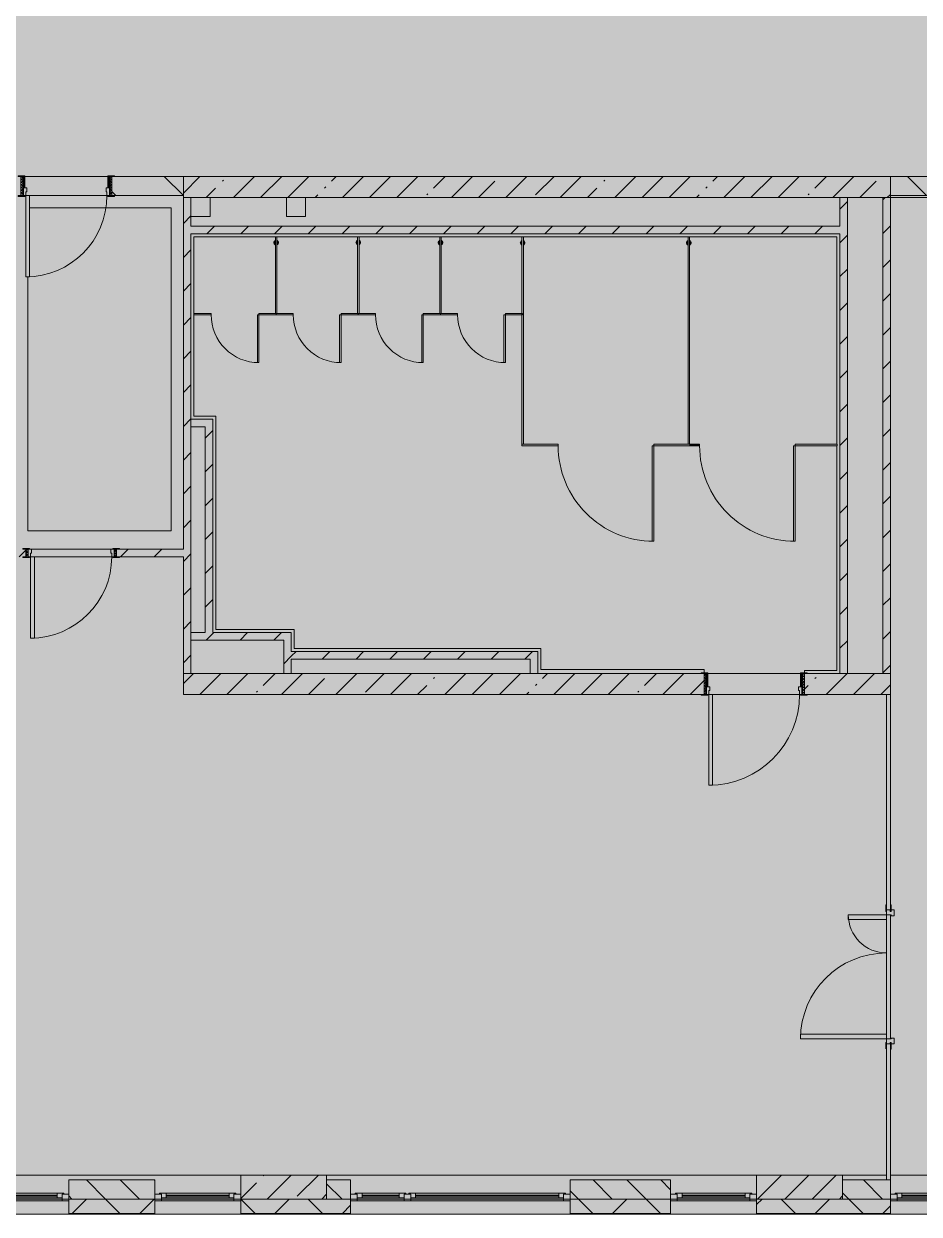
# Model space of a CAD drawing. Header units: millimetres. Extents: x 81469 to 281789, y -8553 to 29000.
# Drawn here: x 262865 to 272237, y -258 to 12198 of the extents above; entities that cross this region are included whole.
import ezdxf

# ---------------------------------------------------------------- set-up
doc = ezdxf.new("R2010")
doc.units = ezdxf.units.MM
for name, color, linetype, lineweight, true_color in [('A-DETL-2', 7, 'Continuous', 5, 0x737373), ('A-DOOR-1', 7, 'Continuous', 5, 0xb7b7b7), ('A-DOOR-2', 7, 'Continuous', 5, 0xe2e2e2), ('A-DOOR-3', 7, 'Continuous', 5, 0xaaaaaa), ('A-DOOR-4', 7, 'Continuous', 5, 0x737373), ('A-DOOR-FRAM-1', 7, 'Continuous', 5, 0xe2e2e2), ('A-DOOR-FRAM-2', 7, 'Continuous', 5, 0xb7b7b7), ('A-DOOR-FRAM-3', 7, 'Continuous', 5, 0xaaaaaa), ('A-FLOR-2', 7, 'Continuous', 5, 0xb7b7b7), ('A-GENM-2', 7, 'Continuous', 5, 0x737373), ('A-GENM-3', 7, 'Continuous', 5, 0xe2ddcd), ('A-GLAZ-2', 7, 'Continuous', 5, 0x737373), ('A-WALL-5', 7, 'Continuous', 5, 0x737373), ('A-WALL-6', 7, 'Continuous', 9, 0x737373), ('I-WALL-3', 7, 'Continuous', 5, 0x737373), ('S-COLS-2', 7, 'Continuous', 5, 0x737373)]:
    doc.layers.add(name, color=color, linetype=linetype, lineweight=lineweight, true_color=true_color)
doc.layers.add('A-DETL-GENF-2', color=7, linetype='Continuous', lineweight=9, true_color=0xc0c0c0, transparency=0.4)
for name, color, linetype, lineweight in [('A-WALL-4', 7, 'Continuous', 5), ('I-WALL-2', 7, 'Continuous', 5), ('S-COLS-1', 7, 'Continuous', 5)]:
    doc.layers.add(name, color=color, linetype=linetype, lineweight=lineweight)
pattern_1 = [(45, (152605.18, 0), (-176.7767, 176.7767), [])]
pattern_2 = [(45, (152605.2, 0), (-285.1231, 285.1231), []), (45, (152890.3, 0), (-285.1231, 285.1231), [504.031, -100.806, 16.764, -84.042])]

# ---------------------------------------------------------------- blocks, each defined once
blk = doc.blocks.new('110_Дверь_СКБ_1Ст_Внутренняя1 - Д-7а_л__950x2100h_Туалет-V48-3_5_3_птичка')
at = {"layer": 'A-DOOR-2'}
h = blk.add_hatch(color=256, dxfattribs=at)
h.paths.add_polyline_path([(-487.5, 110), (-487.5, 30), (-452.5, 30), (-452.5, 70), (-462.5, 70), (-462.5, 110), (-476.9, 110)])
h.paths.add_polyline_path([(512.5, 110), (487.5, 110), (487.5, 70), (477.5, 70), (477.5, 30), (512.5, 30)])
at = {"layer": 'A-DOOR-3'}
h = blk.add_hatch(dxfattribs=at)
h.set_pattern_fill('FP_87', color=256, style=0, pattern_type=2)
h.set_pattern_definition([(135, (1776.41, 174.685), (-14.14214, -14.14214), []), (225, (1776.41, 174.685), (14.14214, -14.14214), [])])
h.paths.add_polyline_path([(537.5, 110), (512.5, 110), (512.5, -110), (537.5, -110)])
at = {"layer": 'A-DOOR-FRAM-1'}
for points in [[(487.5, 1060), (447.5, 1060), (447.5, 110), (487.5, 110), (487.5, 1010.4)], [(-472.5, 118), (-542.5, 118), (-542.5, 110), (-472.5, 110)], [(-476.9, 30), (-487.5, 30), (-487.5, -110), (-472.5, -110), (-472.5, 30)], [(567.5, 118), (497.5, 118), (497.5, 110), (567.5, 110)], [(512.5, 30), (497.5, 30), (497.5, -110), (512.5, -110)], [(-472.5, -110), (-542.5, -110), (-542.5, -118), (-472.5, -118)], [(567.5, -110), (497.5, -110), (497.5, -118), (567.5, -118)]]:
    blk.add_hatch(color=256, dxfattribs=at).paths.add_polyline_path(points)
at = {"layer": 'A-DOOR-FRAM-3'}
h = blk.add_hatch(dxfattribs=at)
h.set_pattern_fill('FP_88', color=256, style=0, pattern_type=2)
h.set_pattern_definition([(45, (-346.384, 174.685), (-14.1421, 14.1421), []), (135, (-346.384, 174.685), (-14.1421, -14.1421), [])])
h.paths.add_polyline_path([(-487.5, 110), (-512.5, 110), (-512.5, -110), (-487.5, -110)])
at = {"layer": 'A-DOOR-1'}
for p, q in [((487.5, 1060), (447.5, 1060)), ((447.5, 1060), (447.5, 110)), ((487.5, 110), (487.5, 1060)), ((447.5, 110), (487.5, 110))]:
    blk.add_line(p, q, dxfattribs=at)
blk.add_arc((487.5, 110), 950, 90, 180, dxfattribs=at)
at = {"layer": 'A-DOOR-FRAM-2'}
for p, q in [((-472.5, 118), (-542.5, 118)), ((-542.5, 118), (-542.5, 110)), ((-542.5, 110), (-472.5, 110)), ((-487.5, 110), (-512.5, 110)), ((-512.5, 110), (-512.5, -110)), ((-462.5, 110), (-487.5, 110)), ((-487.5, 110), (-487.5, 30)), ((-487.5, -110), (-487.5, 110)), ((-472.5, 110), (-487.5, 110)), ((-487.5, 110), (-487.5, 109)), ((-487.5, 109), (-472.5, 109)), ((-487.5, 30), (-452.5, 30)), ((-472.5, 30), (-487.5, 30)), ((-487.5, 30), (-487.5, -110)), ((-472.5, 110), (-472.5, 118)), ((-472.5, 109), (-472.5, 110)), ((-472.5, -110), (-472.5, 30)), ((-462.5, 70), (-462.5, 110)), ((-452.5, 70), (-462.5, 70)), ((-452.5, 30), (-452.5, 70)), ((487.5, 70), (477.5, 70)), ((477.5, 70), (477.5, 30)), ((477.5, 30), (512.5, 30)), ((487.5, 110), (487.5, 70)), ((512.5, 110), (487.5, 110)), ((567.5, 118), (497.5, 118)), ((497.5, 118), (497.5, 110)), ((512.5, 110), (497.5, 110)), ((497.5, 110), (497.5, 109)), ((497.5, 110), (567.5, 110)), ((497.5, 109), (512.5, 109)), ((512.5, 30), (497.5, 30)), ((497.5, 30), (497.5, -110)), ((512.5, 30), (512.5, 110)), ((537.5, 110), (512.5, 110)), ((512.5, 110), (512.5, -110)), ((512.5, 109), (512.5, 110)), ((512.5, -110), (512.5, 30)), ((537.5, -110), (537.5, 110)), ((567.5, 110), (567.5, 118)), ((-472.5, -110), (-542.5, -110)), ((-542.5, -110), (-542.5, -118)), ((-542.5, -118), (-472.5, -118)), ((-512.5, -110), (-487.5, -110)), ((-487.5, -110), (-472.5, -110)), ((-472.5, -118), (-472.5, -110)), ((497.5, -110), (512.5, -110)), ((567.5, -110), (497.5, -110)), ((497.5, -110), (497.5, -118)), ((497.5, -118), (567.5, -118)), ((512.5, -110), (537.5, -110)), ((567.5, -118), (567.5, -110))]:
    blk.add_line(p, q, dxfattribs=at)
blk = doc.blocks.new('120_Окно_СКБ_2Ст_Фрамуга сверху - 120_Окно_СКБ_2Ст_2300х2500_h_ ДОО-19727959-3_5_3_птичка')
at = {"layer": 'A-GLAZ-2'}
for p, q in [((-1150, -127), (-1150, -57)), ((-1150, -57), (-1080, -57)), ((1150, -57), (-1150, -57)), ((-1080, -57), (-1080, -127)), ((-1080, -57), (1080, -57)), ((520, -87), (-1080, -87)), ((-1080, -87), (-1080, -127)), ((-1030, -137), (-1030, -87)), ((-1030, -107), (470, -107)), ((470, -117), (-1030, -117)), ((470, -137), (470, -87)), ((520, -127), (520, -57)), ((520, -57), (590, -57)), ((520, -127), (520, -87)), ((590, -57), (590, -127)), ((1080, -87), (590, -87)), ((590, -87), (590, -127)), ((640, -137), (640, -87)), ((640, -107), (1030, -107)), ((1030, -117), (640, -117)), ((1030, -137), (1030, -87)), ((1080, -127), (1080, -57)), ((1080, -57), (1150, -57)), ((1080, -127), (1080, -87)), ((1150, -57), (1150, -127)), ((-1080, -127), (-1150, -127)), ((-1150, -127), (-1100, -127)), ((-1080, -127), (-1100, -127)), ((-1100, -127), (-1100, -137)), ((-1100, -137), (540, -137)), ((540, -137), (-1100, -137)), ((590, -127), (520, -127)), ((540, -127), (520, -127)), ((540, -127), (570, -127)), ((540, -127), (570, -127)), ((540, -137), (540, -127)), ((590, -127), (570, -127)), ((570, -127), (570, -137)), ((570, -137), (1100, -137)), ((1100, -137), (570, -137)), ((1150, -127), (1080, -127)), ((1100, -127), (1080, -127)), ((1100, -127), (1150, -127)), ((1100, -137), (1100, -127))]:
    blk.add_line(p, q, dxfattribs=at)
blk = doc.blocks.new('120_Окно_СКБ_1Ст - 120_Окно_СКБ_1Ст 900х2500_h_ с форточкой-22876038-3_5_3_птичка')
at = {"layer": 'A-GLAZ-2'}
for p, q in [((-450, -127), (-450, -57)), ((-450, -57), (-380, -57)), ((450, -57), (-450, -57)), ((-380, -57), (-380, -127)), ((380, -87), (-380, -87)), ((-380, -87), (-380, -127)), ((-330, -137), (-330, -87)), ((-330, -107), (330, -107)), ((330, -117), (-330, -117)), ((330, -137), (330, -87)), ((380, -127), (380, -57)), ((380, -57), (450, -57)), ((380, -127), (380, -87)), ((450, -57), (450, -127)), ((-380, -127), (-450, -127)), ((-450, -127), (-400, -127)), ((-380, -127), (-400, -127)), ((-400, -127), (-400, -137)), ((-400, -137), (400, -137)), ((400, -137), (-400, -137)), ((450, -127), (380, -127)), ((400, -127), (380, -127)), ((400, -127), (450, -127)), ((400, -137), (400, -127))]:
    blk.add_line(p, q, dxfattribs=at)
blk = doc.blocks.new('110_Дверь_СКБ_1Ст_Внутренняя1 - Д-8 950x2100h_охрана-V24-3_5_3_птичка')
at = {"layer": 'A-DOOR-2'}
h = blk.add_hatch(color=256, dxfattribs=at)
h.paths.add_polyline_path([(437, 100), (437, 60), (427, 60), (427, 20), (462, 20), (462, 100)])
h.paths.add_polyline_path([(-413, 100), (-438, 100), (-438, 20), (-403, 20), (-403, 60), (-413, 60)])
at = {"layer": 'A-DOOR-3'}
h = blk.add_hatch(dxfattribs=at)
h.set_pattern_fill('FP_62', color=256, style=0, pattern_type=2)
h.set_pattern_definition([(135, (1826.41, 164.685), (-14.14214, -14.14214), []), (225, (1826.41, 164.685), (14.14214, -14.14214), [])])
h.paths.add_polyline_path([(487, 100), (462, 100), (462, -100), (487, -100), (487, -35)])
at = {"layer": 'A-DOOR-FRAM-1'}
for points in [[(397, 950), (397, 100), (437, 100), (437, 950)], [(-493, 108), (-493, 100), (-423, 100), (-423, 108)], [(-423, 20), (-438, 20), (-438, -100), (-423, -100), (-423, -35)], [(517, 108), (447, 108), (447, 100), (517, 100)], [(462, 20), (447, 20), (447, -100), (462, -100), (462, -35)], [(-493, -100), (-493, -108), (-423, -108), (-423, -100)], [(447, -100), (447, -108), (517, -108), (517, -100)]]:
    blk.add_hatch(color=256, dxfattribs=at).paths.add_polyline_path(points)
at = {"layer": 'A-DOOR-FRAM-3'}
h = blk.add_hatch(dxfattribs=at)
h.set_pattern_fill('FP_63', color=256, style=0, pattern_type=2)
h.set_pattern_definition([(45, (-296.384, 164.685), (-14.1421, 14.1421), []), (135, (-296.384, 164.685), (-14.1421, -14.1421), [])])
h.paths.add_polyline_path([(-438, 100), (-463, 100), (-463, -100), (-438, -100), (-438, -35)])
at = {"layer": 'A-DOOR-1'}
for p, q in [((437, 950), (397, 950)), ((397, 950), (397, 100)), ((437, 100), (437, 950)), ((397, 100), (437, 100))]:
    blk.add_line(p, q, dxfattribs=at)
blk.add_arc((437, 100), 850, 90, 180, dxfattribs=at)
at = {"layer": 'A-DOOR-FRAM-2'}
for p, q in [((-423, 108), (-493, 108)), ((-493, 108), (-493, 100)), ((-493, 100), (-423, 100)), ((-438, 100), (-463, 100)), ((-463, 100), (-463, -100)), ((-413, 100), (-438, 100)), ((-438, 100), (-438, 20)), ((-438, -100), (-438, 100)), ((-423, 100), (-438, 100)), ((-438, 100), (-438, 99)), ((-438, 99), (-423, 99)), ((-438, 20), (-403, 20)), ((-423, 20), (-438, 20)), ((-438, 20), (-438, -100)), ((-423, 100), (-423, 108)), ((-423, 99), (-423, 100)), ((-423, -100), (-423, 20)), ((-413, 60), (-413, 100)), ((-403, 60), (-413, 60)), ((-403, 20), (-403, 60)), ((437, 60), (427, 60)), ((427, 60), (427, 20)), ((427, 20), (462, 20)), ((437, 100), (437, 60)), ((462, 100), (437, 100)), ((517, 108), (447, 108)), ((447, 108), (447, 100)), ((462, 100), (447, 100)), ((447, 100), (447, 99)), ((447, 100), (517, 100)), ((447, 99), (462, 99)), ((462, 20), (447, 20)), ((447, 20), (447, -100)), ((462, 20), (462, 100)), ((487, 100), (462, 100)), ((462, 100), (462, -100)), ((462, 99), (462, 100)), ((462, -100), (462, 20)), ((487, -100), (487, 100)), ((517, 100), (517, 108)), ((-423, -100), (-493, -100)), ((-493, -100), (-493, -108)), ((-493, -108), (-423, -108)), ((-463, -100), (-438, -100)), ((-438, -100), (-423, -100)), ((-423, -108), (-423, -100)), ((447, -100), (462, -100)), ((517, -100), (447, -100)), ((447, -100), (447, -108)), ((447, -108), (517, -108)), ((462, -100), (487, -100)), ((517, -108), (517, -100))]:
    blk.add_line(p, q, dxfattribs=at)
blk = doc.blocks.new('110_Дверь_СКБ_1Ст_Внутренняя1 - Д-8 950x2100h_охрана-V53-3_5_3_птичка')
at = {"layer": 'A-DOOR-2'}
h = blk.add_hatch(color=256, dxfattribs=at)
h.paths.add_polyline_path([(437, 40), (437, 0), (427, 0), (427, -40), (462, -40), (462, 40)])
h.paths.add_polyline_path([(-413, 40), (-438, 40), (-438, -40), (-403, -40), (-403, 0), (-413, 0)])
at = {"layer": 'A-DOOR-3'}
h = blk.add_hatch(dxfattribs=at)
h.set_pattern_fill('FP_91', color=256, style=0, pattern_type=2)
h.set_pattern_definition([(135, (1826.41, 104.685), (-14.14214, -14.14214), []), (225, (1826.41, 104.685), (14.14214, -14.14214), [])])
h.paths.add_polyline_path([(487, 40), (462, 40), (462, -40), (487, -40)])
at = {"layer": 'A-DOOR-FRAM-1'}
for points in [[(397, 890), (397, 40), (437, 40), (437, 890)], [(-493, 48), (-493, 40), (-423, 40), (-423, 48)], [(517, 48), (447, 48), (447, 40), (517, 40)], [(-423, -40), (-493, -40), (-493, -48), (-423, -48)], [(447, -40), (447, -48), (517, -48), (517, -40)]]:
    blk.add_hatch(color=256, dxfattribs=at).paths.add_polyline_path(points)
at = {"layer": 'A-DOOR-FRAM-3'}
h = blk.add_hatch(dxfattribs=at)
h.set_pattern_fill('FP_92', color=256, style=0, pattern_type=2)
h.set_pattern_definition([(45, (-296.384, 104.685), (-14.1421, 14.1421), []), (135, (-296.384, 104.685), (-14.1421, -14.1421), [])])
h.paths.add_polyline_path([(-438, 40), (-463, 40), (-463, -40), (-438, -40)])
at = {"layer": 'A-DOOR-1'}
for p, q in [((437, 890), (397, 890)), ((397, 890), (397, 40)), ((437, 40), (437, 890)), ((397, 40), (437, 40))]:
    blk.add_line(p, q, dxfattribs=at)
blk.add_arc((437, 40), 850, 90, 180, dxfattribs=at)
at = {"layer": 'A-DOOR-FRAM-2'}
for p, q in [((-423, 48), (-493, 48)), ((-493, 48), (-493, 40)), ((-493, 40), (-423, 40)), ((-438, 40), (-463, 40)), ((-463, 40), (-463, -40)), ((-413, 40), (-438, 40)), ((-438, 40), (-438, -40)), ((-438, -40), (-438, 40)), ((-423, 40), (-438, 40)), ((-438, 40), (-438, 39)), ((-438, 39), (-423, 39)), ((-423, 40), (-423, 48)), ((-423, 39), (-423, 40)), ((-413, 0), (-413, 40)), ((-403, 0), (-413, 0)), ((-403, -40), (-403, 0)), ((437, 0), (427, 0)), ((427, 0), (427, -40)), ((437, 40), (437, 0)), ((462, 40), (437, 40)), ((517, 48), (447, 48)), ((447, 48), (447, 40)), ((462, 40), (447, 40)), ((447, 40), (447, 39)), ((447, 40), (517, 40)), ((447, 39), (462, 39)), ((462, -40), (462, 40)), ((487, 40), (462, 40)), ((462, 40), (462, -40)), ((462, 39), (462, 40)), ((487, -40), (487, 40)), ((517, 40), (517, 48)), ((-423, -40), (-493, -40)), ((-493, -40), (-493, -48)), ((-493, -48), (-423, -48)), ((-463, -40), (-438, -40)), ((-423, -39), (-438, -39)), ((-438, -39), (-438, -40)), ((-438, -40), (-403, -40)), ((-438, -40), (-423, -40)), ((-423, -40), (-423, -39)), ((-423, -48), (-423, -40)), ((427, -40), (462, -40)), ((462, -39), (447, -39)), ((447, -39), (447, -40)), ((447, -40), (462, -40)), ((517, -40), (447, -40)), ((447, -40), (447, -48)), ((447, -48), (517, -48)), ((462, -40), (462, -39)), ((462, -40), (487, -40)), ((517, -48), (517, -40))]:
    blk.add_line(p, q, dxfattribs=at)
blk = doc.blocks.new('131_Сантехническая перегородка_Дверь 5 - СД-1-V160-3_5_3_птичка')
at = {"layer": 'A-GENM-3'}
for points in [[(70, 8), (70, -8), (250, -8), (250, 8)], [(750, 8), (750, -8), (930, -8), (930, 8)]]:
    blk.add_hatch(color=256, dxfattribs=at).paths.add_polyline_path(points)
at = {"layer": 'A-DOOR-4'}
for p, q in [((266, 508), (250, 508)), ((250, 8), (250, 508)), ((266, 8), (266, 508)), ((266, 8), (250, 8))]:
    blk.add_line(p, q, dxfattribs=at)
blk.add_arc((250, 8), 500, 360, 90, dxfattribs=at)
at = {"layer": 'A-GENM-2'}
for p, q in [((250, 8), (70, 8)), ((70, 8), (70, -8)), ((250, -8), (250, 8)), ((930, 8), (750, 8)), ((750, 8), (750, -8)), ((930, -8), (930, 8)), ((70, -8), (250, -8)), ((750, -8), (930, -8))]:
    blk.add_line(p, q, dxfattribs=at)
blk = doc.blocks.new('131_Сантехническая перегородка 6 - СП-1-V158-3_5_3_птичка')
at = {"layer": 'A-GENM-3'}
blk.add_hatch(color=256, dxfattribs=at).paths.add_polyline_path([(800, 8), (0, 8), (0, -8), (800, -8)])
at = {"layer": 'A-GENM-2'}
for p, q in [((800, 8), (0, 8)), ((0, 8), (0, -8)), ((800, -8), (800, 8)), ((0, -8), (800, -8))]:
    blk.add_line(p, q, dxfattribs=at)
at = {"layer": 'A-GENM-2', "flags": 128}
for points in [[(71, 8), (71, 9), (71, 9), (70, 9), (70, 10), (70, 10), (69, 11), (69, 11), (68, 12), (68, 12), (67, 12), (67, 13), (66, 13), (66, 13), (65, 14), (65, 14), (64, 14), (64, 14), (63, 14), (62, 15), (62, 15), (61, 15), (61, 15), (60, 15), (59, 15), (59, 15), (58, 15), (58, 15), (57, 15), (56, 15), (56, 15), (55, 15), (55, 15), (54, 14), (54, 14), (53, 14), (52, 14), (52, 13), (51, 13), (51, 13), (50, 13), (50, 12), (49, 12), (49, 11), (48, 11), (48, 11), (48, 10), (47, 10), (47, 9), (46, 9), (46, 8), (46, 8)], [(46, -8), (46, -9), (47, -9), (47, -9), (47, -10), (48, -10), (48, -11), (49, -11), (49, -12), (50, -12), (50, -12), (51, -13), (51, -13), (52, -13), (52, -14), (53, -14), (53, -14), (54, -14), (54, -14), (55, -15), (56, -15), (56, -15), (57, -15), (57, -15), (58, -15), (59, -15), (59, -15), (60, -15), (60, -15), (61, -15), (62, -15), (62, -15), (63, -15), (63, -14), (64, -14), (64, -14), (65, -14), (66, -13), (66, -13), (67, -13), (67, -13), (68, -12), (68, -12), (69, -11), (69, -11), (69, -11), (70, -10), (70, -10), (71, -9), (71, -9), (71, -8), (71, -8)]]:
    blk.add_lwpolyline(points, dxfattribs=at)
at = {"layer": 'A-GENM-2'}
for radius, start, end in [(24.6, 19.9113, 160.0887), (17.6, 45, 135), (17.6, 45, 135), (15.1, 45, 135), (24.6, 199.9113, 340.0887), (17.6, 225, 315), (17.6, 225, 315), (15.1, 225, 315)]:
    blk.add_arc((59, 0), radius, start, end, dxfattribs=at)
blk = doc.blocks.new('131_Сантехническая перегородка 7 - СП-1-V157-3_5_3_птичка')
at = {"layer": 'A-GENM-3'}
blk.add_hatch(color=256, dxfattribs=at).paths.add_polyline_path([(2166, 8), (-4, 8), (-4, -8), (2166, -8)])
at = {"layer": 'A-GENM-2'}
for p, q in [((2166, 8), (-4, 8)), ((-4, 8), (-4, -8)), ((2166, -8), (2166, 8)), ((-4, -8), (2166, -8))]:
    blk.add_line(p, q, dxfattribs=at)
at = {"layer": 'A-GENM-2', "flags": 128}
for points in [[(71, 8), (71, 9), (71, 9), (70, 9), (70, 10), (70, 10), (69, 11), (69, 11), (68, 12), (68, 12), (67, 12), (67, 13), (66, 13), (66, 13), (65, 14), (65, 14), (64, 14), (64, 14), (63, 14), (62, 15), (62, 15), (61, 15), (61, 15), (60, 15), (59, 15), (59, 15), (58, 15), (58, 15), (57, 15), (56, 15), (56, 15), (55, 15), (55, 15), (54, 14), (54, 14), (53, 14), (52, 14), (52, 13), (51, 13), (51, 13), (50, 13), (50, 12), (49, 12), (49, 11), (48, 11), (48, 11), (48, 10), (47, 10), (47, 9), (46, 9), (46, 8), (46, 8)], [(46, -8), (46, -9), (47, -9), (47, -9), (47, -10), (48, -10), (48, -11), (49, -11), (49, -12), (50, -12), (50, -12), (51, -13), (51, -13), (52, -13), (52, -14), (53, -14), (53, -14), (54, -14), (54, -14), (55, -15), (56, -15), (56, -15), (57, -15), (57, -15), (58, -15), (59, -15), (59, -15), (60, -15), (60, -15), (61, -15), (62, -15), (62, -15), (63, -15), (63, -14), (64, -14), (64, -14), (65, -14), (66, -13), (66, -13), (67, -13), (67, -13), (68, -12), (68, -12), (69, -11), (69, -11), (69, -11), (70, -10), (70, -10), (71, -9), (71, -9), (71, -8), (71, -8)]]:
    blk.add_lwpolyline(points, dxfattribs=at)
at = {"layer": 'A-GENM-2'}
for radius, start, end in [(24.6, 19.9113, 160.0887), (17.6, 45, 135), (17.6, 45, 135), (15.1, 45, 135), (24.6, 199.9113, 340.0887), (17.6, 225, 315), (17.6, 225, 315), (15.1, 225, 315)]:
    blk.add_arc((59, 0), radius, start, end, dxfattribs=at)
blk = doc.blocks.new('131_Сантехническая перегородка_Дверь МГН - СД-1-V159-3_5_3_птичка')
at = {"layer": 'A-GENM-3'}
for points in [[(-370, 8), (-370, -8), (10, -8), (10, 8)], [(1010, 8), (1010, -8), (1390, -8), (1390, 8), (1256, 8)]]:
    blk.add_hatch(color=256, dxfattribs=at).paths.add_polyline_path(points)
at = {"layer": 'A-DOOR-4'}
for p, q in [((10, 1008), (26, 1008)), ((10, 8), (10, 1008)), ((26, 8), (26, 1008)), ((10, 8), (26, 8))]:
    blk.add_line(p, q, dxfattribs=at)
blk.add_arc((10, 8), 1000, 360, 90, dxfattribs=at)
at = {"layer": 'A-GENM-2'}
for p, q in [((10, 8), (-370, 8)), ((-370, 8), (-370, -8)), ((10, -8), (10, 8)), ((1390, 8), (1010, 8)), ((1010, 8), (1010, -8)), ((1390, -8), (1390, 8)), ((-370, -8), (10, -8)), ((1010, -8), (1390, -8))]:
    blk.add_line(p, q, dxfattribs=at)
blk = doc.blocks.new('131_Сантехническая перегородка_Дверь МГН 2 - СД-1-V161-3_5_3_птичка')
at = {"layer": 'A-GENM-3'}
for points in [[(-430, 8), (-430, -8), (10, -8), (10, 8)], [(1010, 8), (1010, -8), (1110, -8), (1110, 8)]]:
    blk.add_hatch(color=256, dxfattribs=at).paths.add_polyline_path(points)
at = {"layer": 'A-DOOR-4'}
for p, q in [((10, 1008), (26, 1008)), ((10, 8), (10, 1008)), ((26, 8), (26, 1008)), ((10, 8), (26, 8))]:
    blk.add_line(p, q, dxfattribs=at)
blk.add_arc((10, 8), 1000, 360, 90, dxfattribs=at)
at = {"layer": 'A-GENM-2'}
for p, q in [((10, 8), (-430, 8)), ((-430, 8), (-430, -8)), ((10, -8), (10, 8)), ((1110, 8), (1010, 8)), ((1010, 8), (1010, -8)), ((1110, -8), (1110, 8)), ((-430, -8), (10, -8)), ((1010, -8), (1110, -8))]:
    blk.add_line(p, q, dxfattribs=at)
blk = doc.blocks.new('110_Дверь_СКБ_2Ст - Д-5_п__в составе перегородки _не входит в спец__-32680317-3_5_3_птичка')
at = {"layer": 'A-DOOR-2'}
h = blk.add_hatch(color=256, dxfattribs=at)
h.paths.add_polyline_path([(712, -20), (712, 60), (652, 60), (652, 30), (662, 30), (662, -20)])
h.paths.add_polyline_path([(-628, 60), (-688, 60), (-688, -20), (-638, -20), (-638, 30), (-628, 30)])
for points in [[(-588, -420), (-588, -20), (-638, -20), (-638, -420)], [(662, -920), (662, -20), (612, -20), (612, -920)]]:
    blk.add_hatch(color=256, dxfattribs=at).paths.add_polyline_path(points)
at = {"layer": 'A-DOOR-FRAM-1'}
for points in [[(-672, 28), (-743, 28), (-743, 20), (-672, 20)], [(768, 28), (698, 28), (698, 20), (768, 20)], [(-672, -20), (-743, -20), (-743, -28), (-672, -28)], [(768, -20), (698, -20), (698, -28), (768, -24)]]:
    blk.add_hatch(color=256, dxfattribs=at).paths.add_polyline_path(points)
at = {"layer": 'A-DOOR-1'}
for p, q in [((-638, -20), (-588, -20)), ((-638, -420), (-638, -20)), ((-588, -20), (-588, -420)), ((612, -20), (662, -20)), ((612, -920), (612, -20)), ((662, -20), (662, -920)), ((-588, -420), (-638, -420)), ((662, -920), (612, -920))]:
    blk.add_line(p, q, dxfattribs=at)
for centre, radius, start, end in [((-638, -20), 400, 270, 0), ((662, -20), 900, 180, 270)]:
    blk.add_arc(centre, radius, start, end, dxfattribs=at)
at = {"layer": 'A-DOOR-FRAM-2'}
for p, q in [((-743, 28), (-672, 28)), ((-743, 20), (-743, 28)), ((-672, 20), (-743, 20)), ((-688, 60), (-628, 60)), ((-688, -20), (-688, 60)), ((-688, 20), (-672, 20)), ((-688, 19), (-688, 20)), ((-672, 19), (-688, 19)), ((-672, 28), (-672, 20)), ((-672, 20), (-672, 19)), ((-638, 30), (-638, -20)), ((-628, 30), (-638, 30)), ((-628, 60), (-628, 30)), ((652, 60), (712, 60)), ((652, 30), (652, 60)), ((662, 30), (652, 30)), ((662, -20), (662, 30)), ((698, 20), (698, 28)), ((698, 28), (768, 28)), ((698, 19), (698, 20)), ((698, 20), (712, 20)), ((768, 20), (698, 20)), ((712, 19), (698, 19)), ((712, 60), (712, -20)), ((712, 20), (712, 19)), ((768, 28), (768, 20)), ((-743, -20), (-672, -20)), ((-743, -28), (-743, -20)), ((-672, -28), (-743, -28)), ((-638, -20), (-688, -20)), ((-672, -20), (-672, -28)), ((712, -20), (662, -20)), ((698, -28), (698, -20)), ((698, -20), (768, -20)), ((766, -28), (698, -28))]:
    blk.add_line(p, q, dxfattribs=at)

msp = doc.modelspace()

# ---------------------------------------------------------------- hatches: boundary and pattern name
at = {"layer": 'A-DETL-GENF-2'}
msp.add_hatch(color=256, dxfattribs=at).paths.add_polyline_path([(277838.2, -258), (277838.2, 21479), (245938.2, 21479), (245938.2, 27379), (237175.2, 27379), (237175.2, 10208.3), (241815.2, 10208.3), (241815.2, -258), (276592.8, -258)])
at = {"layer": 'A-WALL-4'}
h = msp.add_hatch(dxfattribs=at)
h.set_pattern_fill('FP_58', color=256, style=0, pattern_type=2)
h.set_pattern_definition([(135, (152605.18, 0), (-176.7767, -176.7767), [])])
h.paths.add_polyline_path([(274035.2, -100), (274035.2, 100), (273735.2, 100), (273735.2, -100), (273796.2, -100)])
h.paths.add_polyline_path([(263335.2, -100), (264235.2, -100), (264235.2, 100), (263335.2, 100)])
h.paths.add_polyline_path([(266035.2, -100), (266285.2, -100), (266285.2, 100), (266035.2, 100)])
h.paths.add_polyline_path([(271935.2, -100), (271931.7, 100), (271435.2, 100), (271435.2, -100), (271931.7, -100)])
h.paths.add_polyline_path([(261535.2, -100), (262435.2, -100), (262435.2, 100), (261535.2, 100)])
h.paths.add_polyline_path([(268585.2, -100), (269635.2, -100), (269635.2, 100), (268585.2, 100)])
h.paths.add_polyline_path([(247228.3, -100), (247385.2, -100), (247385.2, 100), (247135.2, 100), (247135.2, -100)])
h.paths.add_polyline_path([(253435.2, -100), (254335.2, -100), (254335.2, 100), (253435.2, 100)])
h.paths.add_polyline_path([(250735.2, -100), (250735.2, 100), (249685.2, 100), (249685.2, -100), (250491.1, -100)])
h.paths.add_polyline_path([(255485.2, -100), (255485.2, 100), (255235.2, 100), (255235.2, -100)])
h.paths.add_polyline_path([(257785.2, -100), (258835.2, -100), (258835.2, 100), (257785.2, 100)])
h.paths.add_polyline_path([(244897.8, -100), (245335.2, -100), (245335.2, 100), (244535.2, 100), (244535.2, -100)])
h = msp.add_hatch(dxfattribs=at)
h.set_pattern_fill('FP_60', color=256, style=0, pattern_type=2)
h.set_pattern_definition([(45, (152605.2, 0), (-353.5534, 353.5534), []), (135, (152605.2, 0), (-353.5534, -353.5534), [])])
h.paths.add_polyline_path([(272835.2, -250), (274035.2, -250), (274035.2, -100), (272835.2, -100)])
h.paths.add_polyline_path([(276592.8, -250), (277685.2, -250), (277685.2, -100), (276335.2, -100), (276335.2, -250)])
h.paths.add_polyline_path([(259813.1, -250), (260635.2, -250), (260635.2, -100), (259735.2, -100), (259735.2, -250)])
h.paths.add_polyline_path([(264235.2, -250), (264235.2, -100), (263335.2, -100), (263335.2, -250), (263541.9, -250)])
h.paths.add_polyline_path([(265406.3, -250), (266285.2, -250), (266285.2, -100), (265135.2, -100), (265135.2, -250)])
h.paths.add_polyline_path([(262435.2, -250), (262435.2, -100), (261535.2, -100), (261535.2, -250), (262143.6, -250)])
h.paths.add_polyline_path([(268585.2, -250), (269635.2, -250), (269635.2, -100), (268585.2, -100)])
h.paths.add_polyline_path([(271935.2, -250), (271931.7, -100), (270535.2, -100), (270535.2, -250), (271931.7, -250)])
h.paths.add_polyline_path([(251635.2, -250), (252535.2, -250), (252535.2, -100), (251635.2, -100)])
h.paths.add_polyline_path([(258835.2, -250), (258835.2, -100), (257785.2, -100), (257785.2, -250), (257948.7, -250)])
h.paths.add_polyline_path([(250491.1, -250), (250735.2, -250), (250735.2, -100), (249685.2, -100), (249685.2, -250)])
h.paths.add_polyline_path([(255485.2, -250), (255485.2, -100), (253435.2, -100), (253435.2, -250), (255152.1, -250)])
h.paths.add_polyline_path([(246762.2, -250), (247385.2, -250), (247385.2, -100), (246235.2, -100), (246235.2, -250)])
h.paths.add_polyline_path([(245335.2, -250), (245335.2, -100), (244535.2, -100), (244535.2, -250), (244897.8, -250)])
h.paths.add_polyline_path([(243499.5, -250), (243635.2, -250), (243635.2, -100), (241815.2, -100), (241815.2, -250), (243033.4, -250)])
at = {"layer": 'I-WALL-2'}
h = msp.add_hatch(dxfattribs=at)
h.set_pattern_fill('FP_59', color=256, style=0, pattern_type=2)
h.set_pattern_definition([(135, (152605.2, 0), (-353.5534, -353.5534), [])])
h.paths.add_polyline_path([(272863.9, 10400), (273815.2, 10400), (273815.2, 10600), (271935.2, 10600), (271935.2, 10400)])
h.paths.add_polyline_path([(262197.1, 10400), (262835.2, 10400), (262835.2, 10600), (261710.2, 10600), (261710.2, 10400), (261910.2, 10400)])
h.paths.add_polyline_path([(260310.2, 10400), (260310.2, 10600), (259955.2, 10600), (259955.2, 10400), (260255.2, 10400)])
h.paths.add_polyline_path([(264474.1, 10400), (264535.2, 10400), (264535.2, 10600), (263785.2, 10600), (263785.2, 10400), (263815.2, 10400)])
h = msp.add_hatch(dxfattribs=at)
h.set_pattern_fill('FP_56', color=256, style=0, pattern_type=2)
h.set_pattern_definition(pattern_2)
h.paths.add_polyline_path([(271935.2, 10380), (271935.2, 10600), (264535.2, 10600), (264535.2, 10380), (269135.1, 10380)])
h = msp.add_hatch(dxfattribs=at)
h.set_pattern_fill('FP_61', color=256, style=0, pattern_type=2)
h.set_pattern_definition(pattern_1)
h.paths.add_polyline_path([(264615.2, 5400), (264615.2, 10380), (264535.2, 10380), (264535.2, 5400)])
h = msp.add_hatch(dxfattribs=at)
h.set_pattern_fill('FP_61', color=256, style=0, pattern_type=2)
h.set_pattern_definition(pattern_1)
h.paths.add_polyline_path([(271485.2, 5400), (271485.2, 10380), (271405.2, 10380), (271405.2, 5400), (271465.6, 5400)])
h = msp.add_hatch(dxfattribs=at)
h.set_pattern_fill('FP_61', color=256, style=0, pattern_type=2)
h.set_pattern_definition(pattern_1)
h.paths.add_polyline_path([(271935.2, 5400), (271935.2, 10380), (271855.2, 10380), (271855.2, 5400), (271931.7, 5400)])
h = msp.add_hatch(dxfattribs=at)
h.set_pattern_fill('FP_61', color=256, style=0, pattern_type=2)
h.set_pattern_definition(pattern_1)
h.paths.add_polyline_path([(271405.2, 10000), (271405.2, 10080), (264615.2, 10080), (264615.2, 10000), (269135.1, 10000)])
h = msp.add_hatch(dxfattribs=at)
h.set_pattern_fill('FP_61', color=256, style=0, pattern_type=2)
h.set_pattern_definition(pattern_1)
h.paths.add_polyline_path([(264845.2, 5830), (264845.2, 7980), (264765.2, 7980), (264765.2, 5830)])
h = msp.add_hatch(dxfattribs=at)
h.set_pattern_fill('FP_61', color=256, style=0, pattern_type=2)
h.set_pattern_definition(pattern_1)
h.paths.add_polyline_path([(262855.2, 6620), (262885.2, 6620), (262885.2, 6700), (262355.2, 6700), (262355.2, 6620)])
h.paths.add_polyline_path([(263835.2, 6620), (264535.2, 6620), (264535.2, 6700), (263835.2, 6700)])
h = msp.add_hatch(dxfattribs=at)
h.set_pattern_fill('FP_61', color=256, style=0, pattern_type=2)
h.set_pattern_definition(pattern_1)
h.paths.add_polyline_path([(265585.2, 5750), (265585.2, 5830), (264615.2, 5830), (264615.2, 5750), (265406.3, 5750)])
h = msp.add_hatch(dxfattribs=at)
h.set_pattern_fill('FP_61', color=256, style=0, pattern_type=2)
h.set_pattern_definition(pattern_1)
h.paths.add_polyline_path([(265585.2, 5400), (265665.2, 5400), (265665.2, 5830), (265585.2, 5830), (265585.2, 5750)])
h = msp.add_hatch(dxfattribs=at)
h.set_pattern_fill('FP_61', color=256, style=0, pattern_type=2)
h.set_pattern_definition(pattern_1)
h.paths.add_polyline_path([(268165.2, 5550), (268165.2, 5630), (265665.2, 5630), (265665.2, 5550)])
h = msp.add_hatch(dxfattribs=at)
h.set_pattern_fill('FP_61', color=256, style=0, pattern_type=2)
h.set_pattern_definition(pattern_1)
h.paths.add_polyline_path([(268245.2, 5400), (268245.2, 5630), (268165.2, 5630), (268165.2, 5400)])
h = msp.add_hatch(dxfattribs=at)
h.set_pattern_fill('FP_56', color=256, style=0, pattern_type=2)
h.set_pattern_definition(pattern_2)
h.paths.add_polyline_path([(271065.2, 5180), (271935.2, 5180), (271931.7, 5400), (271035.2, 5400), (271035.2, 5180)])
h.paths.add_polyline_path([(264535.2, 5180), (269985.2, 5180), (269985.2, 5400), (264535.2, 5400)])
at = {"layer": 'S-COLS-1'}
h = msp.add_hatch(dxfattribs=at)
h.set_pattern_fill('FP_56', color=256, style=0, pattern_type=2)
h.set_pattern_definition(pattern_2)
h.paths.add_polyline_path([(266035.2, -100), (266035.2, 150), (265135.2, 150), (265135.2, -100), (265406.3, -100)])
h = msp.add_hatch(dxfattribs=at)
h.set_pattern_fill('FP_56', color=256, style=0, pattern_type=2)
h.set_pattern_definition(pattern_2)
h.paths.add_polyline_path([(271435.2, -100), (271435.2, 150), (270535.2, 150), (270535.2, -100), (270999.5, -100)])

# ---------------------------------------------------------------- linework, layer by layer
at = {"layer": 'A-DETL-2'}
for p, q in [((264408.7, 10273.7), (262925.2, 10273.7)), ((264408.7, 6893.7), (264408.7, 10273.7)), ((262908.7, 9550), (262908.7, 6893.7)), ((262908.7, 6893.7), (264408.7, 6893.7))]:
    msp.add_line(p, q, dxfattribs=at)
at = {"layer": 'A-FLOR-2'}
for p, q in [((264815.2, 10380), (264815.2, 10180)), ((265615.2, 10180), (265615.2, 10380)), ((265815.2, 10380), (265815.2, 10180)), ((273815.2, 10380), (271935.2, 10380)), ((264815.2, 10180), (264615.2, 10180)), ((265815.2, 10180), (265615.2, 10180)), ((268078.2, 9969), (264646.2, 9969)), ((264646.2, 9969), (264646.2, 9168)), ((269818.7, 9969), (268094.2, 9969)), ((271374.2, 9969), (269834.7, 9969)), ((271374.2, 7799), (271374.2, 9969)), ((264646.2, 9152), (264646.2, 8091)), ((264646.2, 8091), (264876.2, 8091)), ((264876.2, 8091), (264876.2, 5861)), ((271374.2, 5431), (271374.2, 7783)), ((264876.2, 5861), (265696.2, 5861)), ((265696.2, 5861), (265696.2, 5661)), ((265696.2, 5661), (268276.2, 5661)), ((268276.2, 5661), (268276.2, 5441)), ((268276.2, 5441), (269985.2, 5441)), ((269985.2, 5441), (269985.2, 5408)), ((271035.2, 5408), (271035.2, 5431)), ((271035.2, 5431), (271374.2, 5431))]:
    msp.add_line(p, q, dxfattribs=at)
at = {"layer": 'A-WALL-5'}
for p, q in [((264235.2, 100), (263335.2, 100)), ((263335.2, 100), (263335.2, -258)), ((264235.2, -258), (264235.2, 100)), ((266285.2, 100), (266035.2, 100)), ((266035.2, 100), (266035.2, -100)), ((266285.2, -258), (266285.2, 100)), ((269635.2, 100), (268585.2, 100)), ((268585.2, 100), (268585.2, -258)), ((269635.2, -258), (269635.2, 100)), ((271895.2, 100), (271435.2, 100)), ((271435.2, 100), (271435.2, -100)), ((271935.2, -258), (271935.2, 100)), ((262435.2, -100), (263335.2, -100)), ((266035.2, -100), (265135.2, -100)), ((265135.2, -100), (265135.2, -258)), ((266285.2, -100), (268585.2, -100)), ((271435.2, -100), (270535.2, -100)), ((270535.2, -100), (270535.2, -258)), ((258835.2, -258), (265135.2, -258)), ((265135.2, -258), (277843.2, -258))]:
    msp.add_line(p, q, dxfattribs=at)
at = {"layer": 'A-WALL-6'}
for p, q in [((264535.2, 10400), (264535.2, 10600)), ((271935.2, 10600), (271935.2, 10400)), ((264615.2, 10380), (264535.2, 10380)), ((264535.2, 5400), (264615.2, 5400)), ((271405.2, 5400), (271485.2, 5400)), ((271855.2, 5400), (271935.2, 5400)), ((271935.2, 5180), (271895.2, 5180)), ((271895.2, 100), (271935.2, 100)), ((263335.2, -100), (264235.2, -100)), ((264235.2, -100), (263335.2, -100)), ((266035.2, -100), (266285.2, -100)), ((266285.2, -100), (266035.2, -100)), ((268585.2, -100), (269635.2, -100)), ((269635.2, -100), (268585.2, -100)), ((271435.2, -100), (271935.2, -100)), ((271935.2, -100), (271435.2, -100)), ((263335.2, -250), (264235.2, -250)), ((263335.2, -253), (264235.2, -253)), ((265135.2, -250), (266285.2, -250)), ((265135.2, -253), (266285.2, -253)), ((268585.2, -250), (269635.2, -250)), ((268585.2, -253), (269635.2, -253)), ((270535.2, -250), (271935.2, -250)), ((270535.2, -253), (271935.2, -253))]:
    msp.add_line(p, q, dxfattribs=at)
at = {"layer": 'I-WALL-3'}
for p, q in [((262875.2, 10600), (263745.2, 10600)), ((273815.2, 10600), (263815.2, 10600)), ((263735.2, 10400), (262925.2, 10400)), ((263815.2, 10400), (264535.2, 10400)), ((264535.2, 10400), (264535.2, 6700)), ((264615.2, 10080), (264615.2, 10380)), ((264615.2, 10380), (271935.2, 10380)), ((271405.2, 10380), (271405.2, 10080)), ((271485.2, 5400), (271485.2, 10380)), ((271855.2, 10380), (271855.2, 5400)), ((271935.2, 10400), (273815.2, 10400)), ((271935.2, 2980), (271935.2, 10400)), ((271405.2, 10080), (264615.2, 10080)), ((264615.2, 5400), (264615.2, 10000)), ((264615.2, 10000), (271405.2, 10000)), ((271405.2, 10000), (271405.2, 5400)), ((264845.2, 8060), (264615.2, 8060)), ((264615.2, 7980), (264765.2, 7980)), ((264765.2, 7980), (264765.2, 5830)), ((264845.2, 5830), (264845.2, 8060)), ((262945.2, 6700), (263775.2, 6700)), ((263785.2, 6620), (262975.2, 6620)), ((264535.2, 6700), (263865.2, 6700)), ((263865.2, 6620), (264535.2, 6620)), ((264535.2, 6620), (264535.2, 5180)), ((264765.2, 5830), (264615.2, 5830)), ((264615.2, 5750), (265585.2, 5750)), ((265665.2, 5830), (264845.2, 5830)), ((265585.2, 5750), (265585.2, 5400)), ((265665.2, 5630), (265665.2, 5830)), ((268245.2, 5630), (265665.2, 5630)), ((268245.2, 5400), (268245.2, 5630)), ((265665.2, 5550), (268165.2, 5550)), ((265665.2, 5400), (265665.2, 5550)), ((268165.2, 5550), (268165.2, 5400)), ((269955.2, 5400), (264615.2, 5400)), ((270025.2, 5400), (270995.2, 5400)), ((271405.2, 5400), (271065.2, 5400)), ((271855.2, 5400), (271485.2, 5400)), ((264535.2, 5180), (269955.2, 5180)), ((270985.2, 5180), (270075.2, 5180)), ((271065.2, 5180), (271895.2, 5180)), ((271895.2, 5180), (271895.2, 2980)), ((271935.2, 2875), (271935.2, 1575)), ((271895.2, 1625), (271895.2, 2825)), ((271895.2, 1468.7), (271895.2, 100)), ((271935.2, 100), (271935.2, 1470)), ((262355.2, 150), (265135.2, 150)), ((266035.2, 150), (270535.2, 150)), ((271435.2, 150), (271895.2, 150)), ((271935.2, 150), (272835.2, 150)), ((265135.2, -100), (264235.2, -100)), ((270535.2, -100), (269635.2, -100)), ((272835.2, -100), (271935.2, -100))]:
    msp.add_line(p, q, dxfattribs=at)
at = {"layer": 'S-COLS-2'}
for p, q in [((266035.2, 150), (265135.2, 150)), ((265135.2, 150), (265135.2, -100)), ((266035.2, 100), (266035.2, 150)), ((271435.2, 150), (270535.2, 150)), ((270535.2, 150), (270535.2, -100)), ((271435.2, 100), (271435.2, 150)), ((266035.2, -100), (266035.2, 100)), ((271435.2, -100), (271435.2, 100)), ((265135.2, -100), (266035.2, -100)), ((270535.2, -100), (271435.2, -100))]:
    msp.add_line(p, q, dxfattribs=at)

# ---------------------------------------------------------------- block references
at = {"layer": 'A-DOOR-1'}
for name, p, rotation in [('110_Дверь_СКБ_1Ст_Внутренняя1 - Д-8 950x2100h_охрана-V24-3_5_3_птичка', (263322.7, 10500), 180), ('110_Дверь_СКБ_1Ст_Внутренняя1 - Д-8 950x2100h_охрана-V53-3_5_3_птичка', (263372.7, 6660), 180), ('110_Дверь_СКБ_1Ст_Внутренняя1 - Д-7а_л__950x2100h_Туалет-V48-3_5_3_птичка', (270522.7, 5290), 180), ('110_Дверь_СКБ_2Ст - Д-5_п__в составе перегородки _не входит в спец__-32680317-3_5_3_птичка', (271915.2, 2237.5), 270)]:
    msp.add_blockref(name, p, dxfattribs=dict(at, rotation=rotation))
at = {"layer": 'A-GENM-2'}
for name, p, rotation in [('131_Сантехническая перегородка 6 - СП-1-V158-3_5_3_птичка', (265506.2, 9968), 270.0000000000007), ('131_Сантехническая перегородка 6 - СП-1-V158-3_5_3_птичка', (266366.2, 9968), 270.0000000000007), ('131_Сантехническая перегородка 6 - СП-1-V158-3_5_3_птичка', (267226.2, 9968), 270.0000000000007), ('131_Сантехническая перегородка 7 - СП-1-V157-3_5_3_птичка', (268086.2, 9964.9), 269.9999999999999), ('131_Сантехническая перегородка 7 - СП-1-V157-3_5_3_птичка', (269826.7, 9964.9), 269.9999999999999), ('131_Сантехническая перегородка_Дверь 5 - СД-1-V160-3_5_3_птичка', (265576.2, 9160), 180), ('131_Сантехническая перегородка_Дверь 5 - СД-1-V160-3_5_3_птичка', (266436.2, 9160), 180), ('131_Сантехническая перегородка_Дверь 5 - СД-1-V160-3_5_3_птичка', (267296.2, 9160), 180), ('131_Сантехническая перегородка_Дверь 5 - СД-1-V160-3_5_3_птичка', (268156.2, 9160), 180), ('131_Сантехническая перегородка_Дверь МГН - СД-1-V159-3_5_3_птичка', (269468.2, 7791), 180), ('131_Сантехническая перегородка_Дверь МГН 2 - СД-1-V161-3_5_3_птичка', (270948.2, 7791), 180)]:
    msp.add_blockref(name, p, dxfattribs=dict(at, rotation=rotation))
at = {"layer": 'A-GLAZ-2', "rotation": 180}
for name, p in [('120_Окно_СКБ_1Ст - 120_Окно_СКБ_1Ст 900х2500_h_ с форточкой-22876038-3_5_3_птичка', (262885.2, -175)), ('120_Окно_СКБ_1Ст - 120_Окно_СКБ_1Ст 900х2500_h_ с форточкой-22876038-3_5_3_птичка', (264685.2, -175)), ('120_Окно_СКБ_2Ст_Фрамуга сверху - 120_Окно_СКБ_2Ст_2300х2500_h_ ДОО-19727959-3_5_3_птичка', (267435.2, -175)), ('120_Окно_СКБ_1Ст - 120_Окно_СКБ_1Ст 900х2500_h_ с форточкой-22876038-3_5_3_птичка', (270085.2, -175)), ('120_Окно_СКБ_1Ст - 120_Окно_СКБ_1Ст 900х2500_h_ с форточкой-22876038-3_5_3_птичка', (272385.2, -175))]:
    msp.add_blockref(name, p, dxfattribs=at)

doc.saveas('drawing.dxf')
